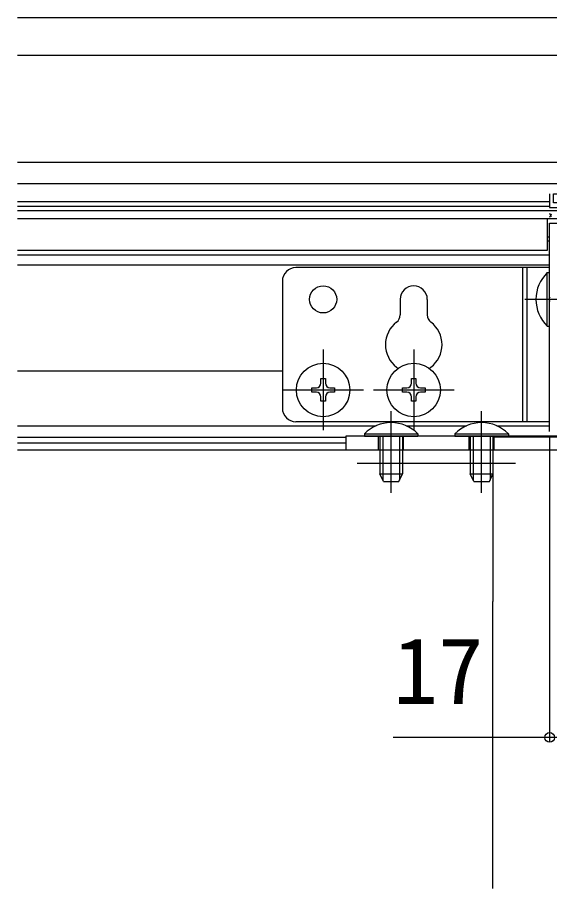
# Model space of a CAD drawing. Units: millimetres, scale not verified. Extents: x -875 to 875, y -1304 to 1296.
# Drawn here: x 70 to 187.5, y 558.5 to 750.8 of the extents above; entities that cross this region are included whole.
import ezdxf
from ezdxf.enums import TextEntityAlignment as Align

# ---------------------------------------------------------------- set-up
doc = ezdxf.new("R2010")
doc.units = ezdxf.units.MM
doc.header["$LTSCALE"] = 8
for name, color, linetype in [('0-2_YKK_11', 7, 'Continuous'), ('0-3_YKK_12', 2, 'Continuous'), ('0-4_YKK_13', 4, 'Continuous'), ('0-5_YKK_D', 6, 'Continuous')]:
    doc.layers.add(name, color=color, linetype=linetype)
doc.styles.add('ＭＳ ゴシック', font='')
doc.styles.get('ＭＳ ゴシック').set_extended_font_data('MS Gothic')

msp = doc.modelspace()

# ---------------------------------------------------------------- linework, layer by layer
at = {"layer": '0-2_YKK_11'}
for points in [[(187.5, 711.868), (187.5, 708.868), (189.75, 708.868), (189.75, 709.868), (188.4, 709.868), (188.4, 711.868), (193.6, 711.868), (193.6, 709.868), (192.25, 709.868), (192.25, 708.868), (194.5, 708.868), (194.5, 711.368), (206, 712.368), (207.35, 712.368), (207.35, 710.668), (208.25, 710.668), (208.25, 712.668), (217, 712.668), (217, 710.668), (217.9, 710.668), (217.9, 712.968), (218.8, 712.968), (218.8, 713.868)], [(187.62, 688.843), (187.5, 689.027), (187.5, 705.368), (189.75, 705.368)], [(187.5, 659.368), (187.5, 688.11), (187.62, 688.293)]]:
    msp.add_lwpolyline(points, dxfattribs=at)
at = {"layer": '0-3_YKK_12'}
for p, q in [((70, 750.8), (270, 750.8)), ((70, 742.457), (270, 742.457)), ((70, 718.868), (244.7, 718.868)), ((70, 714.168), (206.6, 714.168)), ((70, 710.168), (187.5, 710.168)), ((70, 709.168), (187.5, 709.168)), ((187, 702.368), (187.5, 702.368)), ((187, 701.468), (187.5, 701.468)), ((70, 698.368), (187.5, 698.368)), ((70, 696.168), (187.5, 696.168)), ((200, 688.568), (182.025, 688.568)), ((137.5, 677.468), (137.5, 659.668)), ((157.5, 677.468), (157.5, 659.668)), ((70, 672.768), (128.5, 672.768)), ((128.6, 668.568), (146.4, 668.568)), ((148.6, 668.568), (166.4, 668.568)), ((152.5, 645.868), (152.5, 663.866)), ((172.5, 645.868), (172.5, 663.866)), ((70, 660.668), (149.178, 660.668)), ((155.822, 660.668), (169.178, 660.668)), ((175.822, 660.668), (187.5, 660.668)), ((70, 658.168), (142.5, 658.168)), ((175, 658.168), (175, 621.868)), ((227.5, 658.168), (175, 658.168)), ((70, 656.868), (142.5, 656.868)), ((70, 655.328), (175, 655.328)), ((175, 655.328), (250, 655.328)), ((180, 652.328), (145, 652.328)), ((175, 558.512), (175, 621.868))]:
    msp.add_line(p, q, dxfattribs=at)
at = {"layer": '0-4_YKK_13'}
for p, q in [((70, 742.457), (270, 742.457)), ((70, 718.868), (270, 718.868)), ((70, 708.168), (204.5, 708.168)), ((204.5, 706.368), (70, 706.368)), ((187, 706.368), (187, 699.368)), ((187, 699.368), (70, 699.368)), ((187.5, 695.568), (131.5, 695.568)), ((181.5, 695.568), (181.5, 661.568)), ((182.5, 695.568), (182.5, 661.568)), ((187.5, 682.668), (187.5, 694.468)), ((128.5, 692.568), (128.5, 664.568)), ((154.5, 688.568), (154.5, 685.131)), ((160.5, 688.568), (160.5, 685.131)), ((186.991, 682.668), (187.5, 682.668)), ((136, 668.068), (135, 668.068)), ((156, 668.068), (155, 668.068)), ((187.5, 661.568), (131.5, 661.568)), ((146.6, 658.877), (146.6, 658.368)), ((146.6, 658.368), (158.4, 658.368)), ((149.75, 655.368), (149.75, 658.368)), ((150.654, 658.368), (150.654, 648.678)), ((154.346, 658.368), (154.346, 648.678)), ((155, 658.368), (155, 650.068)), ((155.25, 655.368), (155.25, 658.368)), ((166.6, 658.877), (166.6, 658.368)), ((166.6, 658.368), (178.4, 658.368)), ((169.75, 655.368), (169.75, 658.368)), ((170.654, 658.368), (170.654, 648.678)), ((174.346, 658.368), (174.346, 648.678)), ((175, 658.368), (175, 650.068)), ((175.25, 655.368), (175.25, 658.368)), ((150.8, 648.368), (150, 650.068)), ((154.2, 648.368), (155, 650.068)), ((170.8, 648.368), (170, 650.068)), ((174.2, 648.368), (175, 650.068)), ((150.8, 648.368), (154.2, 648.368)), ((170.8, 648.368), (174.2, 648.368))]:
    msp.add_line(p, q, dxfattribs=at)
for points in [[(186.991, 682.668), (186.991, 694.468), (187.5, 694.468)], [(137, 670.068), (137, 671.068), (138, 671.068), (138, 670.068)], [(157, 670.068), (157, 671.068), (158, 671.068), (158, 670.068)], [(135, 668.068), (135, 669.068), (136, 669.068)], [(139, 669.068), (140, 669.068), (140, 668.068), (139, 668.068)], [(155, 668.068), (155, 669.068), (156, 669.068)], [(159, 669.068), (160, 669.068), (160, 668.068), (159, 668.068)], [(138, 667.068), (138, 666.068), (137, 666.068), (137, 667.068)], [(158, 667.068), (158, 666.068), (157, 666.068), (157, 667.068)], [(227.5, 658.368), (142.5, 658.368), (142.5, 655.368), (175, 655.368), (226, 655.368), (226, 658.368)], [(146.6, 658.877), (158.4, 658.877), (158.4, 658.368)], [(150, 658.368), (150, 650.068), (155, 650.068)], [(166.6, 658.877), (178.4, 658.877), (178.4, 658.368)], [(170, 658.368), (170, 650.068), (175, 650.068)]]:
    msp.add_lwpolyline(points, dxfattribs=at)
for centre, radius in [((137.5, 688.568), 3), ((137.5, 668.568), 5.9), ((157.5, 668.568), 5.9)]:
    msp.add_circle(centre, radius, dxfattribs=at)
for centre, radius, start, end in [((187.75, 707.518), 0.25, 167.958, 330), ((187.75, 706.718), 0.25, 30, 192.042), ((131.5, 692.568), 3, 90, 180), ((192.732, 688.568), 8.232, 134.2189, 225.7811), ((157.5, 688.568), 3, 0, 180), ((152.5, 685.131), 2, 307.3052, 0), ((162.5, 685.131), 2, 180, 232.6948), ((157.5, 678.568), 6.25, 127.3052, 232.6948), ((157.5, 678.568), 6.25, 307.3052, 52.6948), ((152.5, 672.006), 2, 41.15635, 52.6948), ((162.5, 672.006), 2, 127.3052, 138.84365), ((136, 670.068), 1, 270, 0), ((139, 670.068), 1, 180, 270), ((156, 670.068), 1, 270, 360), ((159, 670.068), 1, 180, 270), ((136, 667.068), 1, 0, 90), ((139, 667.068), 1, 90, 180), ((156, 667.068), 1, 360, 90), ((159, 667.068), 1, 90, 180), ((131.5, 664.568), 3, 180, 270), ((152.5, 653.136), 8.232, 44.2189, 135.7811), ((172.5, 653.136), 8.232, 44.2189, 135.7811)]:
    msp.add_arc(centre, radius, start, end, dxfattribs=at)
at = {"layer": '0-5_YKK_D'}
msp.add_line((187.5, 658.368), (187.5, 590.868), dxfattribs=at)
msp.add_lwpolyline([(204.5, 591.868), (187.5, 591.868), (152.995, 591.868)], dxfattribs=at)
msp.add_circle((187.5, 591.868), 1.075, dxfattribs=at)

# ---------------------------------------------------------------- texts
at = {"layer": '0-5_YKK_D', "style": 'ＭＳ ゴシック'}
msp.add_text('17', height=14.66, dxfattribs=at).set_placement((152.927, 594.868), align=Align.BOTTOM_LEFT)

doc.saveas('drawing.dxf')
